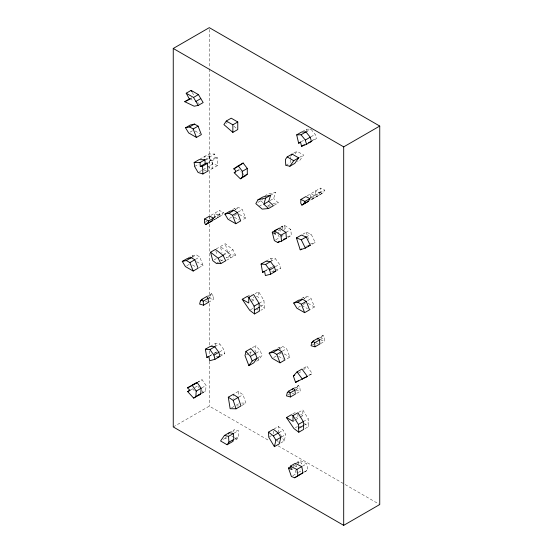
<?xml version="1.0" encoding="UTF-8"?>
<svg xmlns="http://www.w3.org/2000/svg" width="553" height="553" viewBox="0 0 553 553"><rect width="100%" height="100%" fill="white"/><g stroke="black" fill="none" stroke-linecap="round" stroke-linejoin="round"><path stroke-width="0.41" stroke-dasharray="2.77 2.07" d="M209.38 219.078L209.456 217.612M214.26 216.976L214.446 213.299L218.511 215.283L217.149 217.937L215.435 218.974L214.26 216.976L219.175 214.135L219.361 210.465L223.426 212.442L222.064 215.103L213.327 220.191M310.551 197.435L310.738 193.764L314.802 195.748L313.44 198.403L311.726 199.439L310.551 197.435L320.387 191.76L320.567 188.089L324.632 190.066L323.27 192.727L310.316 200.248M202.087 393.245L205.681 390.888L206.048 385.434L202.108 379.766L198.009 381.84M250.537 354.349L249.935 352.807L250.723 349.254M256.633 361.206L258.742 359.989L262.018 355.323L260.228 350.72L255.797 345.708L254.857 349.973L256.647 354.597M280.703 443.015L284.214 440.99L285.77 434.534L283.177 430.186L278.325 426.474L274.115 428.907M211.64 293.678L210.258 295.219L209.442 298.413L213.389 299.505L212.995 295.523L211.64 293.678L206.725 296.512M298.502 385.455L297.12 387.003L296.304 390.19L300.244 391.289L299.857 387.307L298.502 385.455L294.286 387.888M323.083 335.312L321.701 336.853L320.885 340.047L324.832 341.139L324.438 337.157L323.083 335.312L319.572 337.337M270.134 200.518L273.645 198.492L275.567 192.361L267.818 194.117L265.005 195.734M295.24 153.789L297.023 151.239L303.583 155.027L299.698 160.557L297.59 161.773M226.454 436.746L225.486 438.128L227.67 439.393M232.827 431.838L234.285 429.764L238.364 430.656L238.744 436.531L236.954 439.075L232.744 441.508M303.721 369.757L306.887 366.217L312.307 373.607L307.392 376.448M304.475 472.103L307.869 469.96L306.694 463.767L300.155 460.49L296.643 462.515M190.253 98.904L191.656 98.095M190.08 132.132L192.886 130.508M226.018 123.395L227.421 122.579M199.764 159.243L208.896 153.976L214.785 154.045L215.013 157.951L205.882 163.225M204.956 159.72L214.785 154.045M194.601 166.501L198.817 164.068M205.84 160.011L209.352 157.985L208.896 153.976M207.472 163.377L217.301 157.695L217.654 165.458L207.824 171.133M199.522 171.686L201.631 170.469M203.034 169.66L206.546 167.635M217.654 165.458L212.864 163.985L207.949 166.819L212.739 168.299L212.387 160.536L210.099 160.792L209.87 156.886L203.981 156.81L204.437 160.826M302.297 131.621L306.514 129.188L310.876 129.084L315.134 134.379L316.378 138.603L312.162 141.029M237.071 170.746L239.179 169.529M237.002 171.098L239.11 169.882L241.357 172.101M305.961 131.918L310.876 129.084M301.226 141.713L303.562 140.379M310.917 136.812L315.134 134.379M293.512 153.271L297.023 151.239M285.783 165.34L290 162.907M299.367 157.46L303.583 155.027M210.935 215.331L219.361 210.465M204.43 222.652L207.237 221.027M213.589 218.124L223.426 212.442M212.933 220.371L222.064 215.103M232.613 209.628L234.721 208.412L238.778 207.548L242.352 209.608L245.629 218.055L242.117 220.087M235.267 209.573L238.778 207.548M238.136 212.041L242.352 209.608M229.426 218.435L231.534 217.218M234.348 215.601L236.449 214.384M257.926 202.419L262.841 199.578M270.645 195.195L275.567 192.361M258.998 206.373L262.509 204.34M267.804 205.861L269.912 204.645M274.136 205.301L278.346 202.868L273.645 198.492M187.896 258.154L192.112 255.721L196.163 254.857L199.744 256.924L203.02 265.371L198.804 267.804M191.953 257.29L196.163 254.857M195.527 259.35L199.744 256.924M307.226 195.79L320.567 188.089M186.817 265.744L189.631 264.127M216.161 248.974L225.292 243.707L232.944 249.7L235.523 255.113L225.693 260.795M311.291 197.774L324.632 190.066M310.627 200.027L323.27 192.727M214.177 259.813L216.285 258.597M223.308 254.546L227.525 252.113L225.292 243.707M223.115 255.375L232.944 249.7M216.299 263.387L218.4 262.17M220.039 259.627L221.214 260.546L223.322 259.329M235.523 255.113L231.043 254.871L226.129 257.705L230.608 257.954L228.03 252.534M287.809 237.5L291.32 235.474L290.823 229.536L284.29 225.202L279.369 228.036L280.433 231.472L277.627 233.096M280.675 227.338L282.078 226.53L285.348 228.638L283.945 229.447M285.908 232.378L290.823 229.536M275.76 239.781L279.272 237.749L278.505 234.7M280.675 236.94L284.187 234.914M302.761 234.272L306.272 232.239L311.125 234.126L315.182 242.414L310.268 245.249M306.203 236.967L311.125 234.126M266 261.223L270.922 258.389L275.435 258.756L279.5 264.299L280.516 268.481L275.601 271.323M208.156 296.436L210.258 295.219M270.521 261.597L275.435 258.756M208.08 298.364L212.995 295.523M208.474 302.346L213.389 299.505M305.83 246.569L307.233 245.76M265.392 270.673L267.493 269.456M268.198 269.055L271.71 267.023M264.59 271.44L268.101 269.415M269.511 268.606L273.023 266.581M275.283 266.733L279.5 264.299M271.717 271.924L273.818 270.707M247.136 296.463L251.352 294.03M255.057 293.684L258.576 291.652L263.954 300.473L264.382 308.27L260.871 310.295M250.882 301.814L255.099 299.38M259.039 303.314L263.954 300.473M250.391 309.874L253.198 308.256M260.657 306.397L264.168 304.371M210.278 346.385L215.2 343.544L219.714 343.918L223.778 349.455L224.794 353.644L219.88 356.478M214.799 346.752L219.714 343.918M301.447 298.572L303.556 297.355L307.606 296.491L311.187 298.551L314.463 306.998L310.247 309.431M304.095 298.516L307.606 296.491M209.67 355.835L211.771 354.618M213.88 353.402L216.693 351.777M208.875 356.602L212.387 354.577M214.488 353.36L217.301 351.736M307.675 300.583L311.187 298.551M219.562 351.888L223.778 349.455M298.261 307.378L300.369 306.162M303.175 304.537L305.284 303.321M215.995 357.086L217.398 356.27M252.286 347.733L255.797 345.708M197.193 382.6L202.108 379.766M246.424 354.839L248.532 353.623M249.935 352.807L251.345 351.998M190.011 390.321L192.824 388.697M194.684 387.542L197.739 385.856M256.018 353.153L260.228 350.72M201.831 387.867L206.048 385.434M257.802 357.756L262.018 355.323M277.565 348.314L278.968 347.505L283.025 346.634L286.599 348.701L289.876 357.148L286.364 359.174M200.767 393.722L205.681 390.888M279.514 348.666L283.025 346.634M282.389 351.134L286.599 348.701M273.68 357.528L276.486 355.904M279.3 354.286L282.106 352.662M319.599 338.07L321.701 336.853M320.222 339.59L324.438 337.157M312.459 344.913L313.862 344.097M173.255 426.944L209.304 406.13L269.111 440.658M320.616 343.572L324.832 341.139M241.668 405.57L245.885 403.137L243.037 394.669L238.129 391.517L233.214 394.351L233.871 398.457M238.82 397.102L243.037 394.669M231.548 407.879L234.361 406.255M236.47 405.038L238.571 403.821M303.376 368.243L306.887 366.217M298.281 373.178L301.793 371.153M295.012 388.213L297.12 387.003M295.641 389.741L299.857 387.307M287.871 395.056L289.281 394.248M296.733 393.314L300.244 391.289M229.371 432.605L234.285 429.764M234.154 433.089L238.364 430.656M223.377 439.345L227.594 436.911M235.232 438.564L238.744 436.531M292.793 413.927L296.304 411.895M305.118 428.575L308.629 426.543L308.208 418.745L302.823 409.932L297.908 412.766L297.943 418.469L295.758 417.225M293.028 421.303L294.431 420.494M295.129 420.086L299.346 417.653M300.051 417.252L302.857 415.628L302.823 409.932M269.463 436.822L271.571 435.605M278.968 432.619L283.177 430.186M303.286 421.586L308.208 418.745M295.343 427.745L297.452 426.529M281.553 436.967L285.77 434.534M303.5 425.485L308.415 422.644M296.878 463.151L298.281 462.343L301.544 463.912L300.155 460.49M291.714 469.594L293.118 468.778M294.016 465.495L296.629 466.753L298.032 465.944M302.477 466.2L306.694 463.767M292.807 475.67L296.318 473.645L294.977 469.794M298.426 472.428L301.233 470.803L300.694 469.262M304.357 471.986L307.869 469.96M190.356 98.524L191.725 97.84M308.47 375.321L312.307 373.607M272.415 266.622L274.426 265.765M312.106 140.338L316.378 138.603M287.463 236.76L291.32 235.474M310.039 244.136L315.182 242.414M275.228 269.899L280.516 268.481M219.506 355.054L224.794 353.644M215.013 157.951L217.301 157.695M272.809 203.359L278.346 202.868M267.894 206.2L271.848 205.847M241.668 403.047L245.885 403.137M236.746 405.888L238.433 405.923M221.214 260.546L222.707 260.629M205.315 301.468L207.679 302.125M315.97 342.881L318.334 343.537M292.178 393.252L293.754 393.688M203.829 169.909L206.228 170.642M189.672 98.863L193.294 100.598M197.635 102.678L199.08 103.376M256.426 296.111L258.61 297.355L258.576 291.652M251.504 298.945L253.689 300.189L253.668 296.933M300.673 414.384L302.857 415.628M195.002 130.923L199.951 133.778M239.269 214.384L245.629 218.055M234.354 217.225L239.297 220.08M308.104 303.327L314.463 306.998M301.772 305.353L307.427 308.615M196.661 261.7L203.02 265.371M192.451 264.942L195.983 266.981M284.228 353.885L289.876 357.148M278.601 356.319L283.551 359.174M278.083 445.836L379.745 504.536M231.859 436.137L234.043 437.395M234.769 437.817L236.954 439.075M277.164 229.364L280.433 231.472M259.523 304.606L264.382 308.27M256.426 308.816L258.251 310.192M304.378 423.335L308.629 426.543M299.463 426.176L301.281 427.552M231.043 254.871L220.377 246.541L222.002 252.659M260.733 200.794L263.919 203.532M233.94 126.208L236.49 128.427M241.917 172.654L244.163 174.872M198.036 386.512L199.128 387.694M201.852 390.66L203.49 392.436M192.575 388.759L194.214 390.536M303.556 297.355L304.447 298.827M234.721 208.412L235.619 209.884M278.968 347.505L280.316 349.717M192.112 255.721L193.004 257.2M284.214 440.99L278.594 431.547L278.325 426.474M277.136 440.195L278.436 442.379M320.387 191.76L321.556 193.757M209.352 157.985L212.864 163.985M219.175 214.135L220.35 216.133M192.237 92.413L194.096 95.793M295.516 464.008L296.629 466.753M257.843 357.673L258.742 359.989M298.281 462.343L298.82 463.877M293.366 465.177L293.899 466.718M306.272 232.239L308.533 239.38M284.29 225.202L285.348 228.638M215.864 250.91L217.08 255.493M282.078 226.53L282.652 228.811M306.514 129.188L307.102 131.69M270.922 258.389L271.364 260.857M215.2 343.544L215.649 346.012M238.129 391.517L238.924 396.439M290.325 156.623L290.484 159.146M290.539 159.983L290.698 162.506M273.5 431.001L273.68 434.388M209.304 29.371L209.304 68.171M209.304 69.035L209.304 214.737M209.304 215.594L209.304 219.043M209.304 224.221L209.304 297.5M209.304 303.535L209.304 345.777M209.304 350.955L209.304 355.261M209.304 361.296L209.304 406.13M315.652 190.923L315.466 194.601L316.641 196.598L318.355 195.562L319.717 192.907L315.652 190.923"/><path stroke-width="0.83" d="M204.61 218.981L204.43 222.652L205.598 224.649L212.228 220.778L213.589 218.124L209.525 216.14L204.61 218.981L208.675 220.958L213.589 218.124M300.901 199.439L300.721 203.117L301.89 205.115L308.519 201.244L309.88 198.582L305.823 196.605L300.901 199.439L304.966 201.423L309.88 198.582M193.654 398.112L195.845 396.563L196.211 391.109L192.271 385.441L187.495 387.86L190.011 390.321L187.661 391.593L193.654 398.112L199.979 394.462M198.575 395.277L200.767 393.722L201.133 388.275L197.193 382.6L192.409 385.019M245.961 351.383L245.02 355.648L248.905 365.664L253.82 362.823L257.104 358.164L255.313 353.554L250.875 348.542L245.961 351.383L250.398 356.395L252.182 361.005L248.905 365.664M274.385 446.665L275.933 440.209L273.348 435.861L268.495 432.149L273.41 429.308L278.263 433.027L280.848 437.368L279.3 443.831L274.385 446.665L268.765 437.223L268.495 432.149M200.428 300.894L199.612 304.088L203.552 305.187L208.474 302.346L208.08 298.364L206.725 296.512L201.81 299.353L200.428 300.894L201.831 300.085M287.29 392.678L286.468 395.872L290.415 396.964L295.33 394.13L294.936 390.142L293.581 388.296L288.666 391.137L287.29 392.678L288.694 391.863M311.871 342.528L311.056 345.722L314.996 346.814L319.917 343.98L319.523 339.991L318.169 338.146L313.254 340.987L311.871 342.528L313.274 341.719M263.816 204.168L265.73 198.036L270.645 195.195L268.73 201.327L263.816 204.168L268.516 208.543L273.431 205.702L268.73 201.327M205.598 224.649L207.313 223.619L208.675 220.958M301.89 205.115L303.604 204.078L304.966 201.423M270.645 195.195L262.903 196.951L257.981 199.792L255.818 203.635L262.184 209.11L268.516 208.543M226.295 121.024L223.91 124.612L232.854 132.374L237.769 129.54L237.769 121.971L231.216 118.183L226.295 121.024L232.854 124.805L237.769 121.971M287.194 156.921L285.403 159.464L285.783 165.34L289.862 166.232L294.777 163.398L298.668 157.868L292.108 154.08L287.194 156.921L293.747 160.702L298.668 157.868M291.217 155.352L292.108 154.08M289.862 166.232L293.747 160.702M224.456 435.439L220.571 440.969L227.124 444.757L232.039 441.916L233.829 439.372L233.449 433.497L229.371 432.605L224.456 435.439L228.534 436.331L233.449 433.497M228.396 433.987L229.371 432.605M227.124 444.757L228.914 442.213L233.829 439.372M317.249 339.176L318.169 338.146M293.366 376.019L297.058 371.893L301.973 369.058L307.392 376.448L295.572 382.365L293.366 376.019L294.77 375.21M292.205 389.837L293.581 388.296M240.368 178.819L242.373 176.981L247.295 174.147L247.295 168.465L243.147 163.024L238.225 165.859L233.795 168.872L236.373 171.147L234.196 172.723L240.368 178.819L245.29 175.985L247.295 174.147M238.709 166.038L243.147 163.024M288.445 468.018L291.403 476.479L294.638 477.778L302.954 472.794L301.779 466.608L295.24 463.324L290.318 466.165L291.714 469.594L288.445 468.018L291.258 466.393M302.954 472.794L294.638 477.778M298.648 143.22L300.521 142.121L301.558 146.31L306.549 144.278L311.463 141.437L310.219 137.22L305.961 131.918L301.599 132.022L296.685 134.863L298.648 143.22L300.756 142.003M173.255 48.464L209.304 27.65L379.745 126.056L379.745 504.536L343.696 525.35L173.255 426.944L173.255 48.464L343.696 146.87L379.745 126.056M184.757 101.704L189.555 99.312L186.202 93.222L191.117 90.381L198.423 94.604L203.165 102.575L198.244 105.409L194.165 106.211L184.757 101.704L189.672 98.863M186.202 93.222L193.509 97.446L198.423 94.604M195.88 101.427L200.794 98.586M185.538 127.784L190.453 124.95L194.511 124.079L198.085 126.146L201.361 134.593L196.446 137.434L188.67 132.941L185.538 127.784L189.589 126.92L194.511 124.079M189.589 126.92L193.17 128.987L198.085 126.146M205.184 163.633L207.472 163.377L207.824 171.133L202.903 173.974L198.119 172.501L194.601 166.501L194.151 162.492L199.066 159.651L204.956 159.72L205.184 163.633L200.269 166.467L200.034 162.561L204.956 159.72M200.269 166.467L202.557 166.211L207.472 163.377M233.795 168.872L238.011 166.439M234.196 172.723L235.599 171.914M296.685 134.863L301.046 134.759L305.961 131.918M242.373 176.981L242.373 171.306L247.295 168.465M306.549 144.278L305.297 140.054L310.219 137.22M301.558 146.31L304.364 144.686M207.313 223.619L212.228 220.778M224.884 214.087L229.806 211.253L233.857 210.382L237.437 212.449L240.714 220.896L235.799 223.737L228.023 219.251L224.884 214.087L228.942 213.223L233.857 210.382M228.942 213.223L232.516 215.29L237.437 212.449M182.276 261.403L187.191 258.562L191.248 257.691L194.822 259.758L198.105 268.205L193.184 271.046L185.414 266.56L182.276 261.403L186.333 260.532L191.248 257.691M186.333 260.532L189.907 262.599L194.822 259.758M210.541 252.223L215.463 249.382L223.115 255.375L225.693 260.795L220.778 263.629L216.299 263.387L212.774 260.629L210.541 252.223L218.193 258.21L220.778 263.629M303.604 204.078L308.519 201.244M218.193 258.21L223.115 255.375M272.242 232.205L275.518 234.313L274.454 230.877L279.369 228.036L285.908 232.378L286.406 238.308L281.491 241.149L277.634 242.442L274.35 240.59L272.242 232.205L277.164 229.364M274.454 230.877L280.993 235.212L285.908 232.378M277.634 242.442L279.735 241.226M296.436 237.921L301.35 235.08L306.203 236.967L310.268 245.249L305.353 248.09L300.21 249.811L296.436 237.921L301.288 239.802L305.353 248.09M301.288 239.802L306.203 236.967M261.085 264.064L266 261.223L270.521 261.597L274.585 267.134L275.601 271.323L270.68 274.164L265.392 275.574L264.59 271.44L262.578 272.297L261.085 264.064L265.606 264.431L270.521 261.597M203.552 305.187L203.165 301.198L208.08 298.364M300.21 249.811L301.613 249.002M262.578 272.297L264.687 271.081M270.68 274.164L269.67 269.975L274.585 267.134M242.221 299.297L248.774 303.03L248.739 297.334L253.654 294.493L259.039 303.314L259.461 311.111L254.546 313.945L249.686 310.281L242.221 299.297L247.136 296.463L249.32 297.708M254.546 313.945L254.124 306.148L259.039 303.314M254.332 310.046L259.253 307.212M205.363 349.219L210.278 346.385L214.799 346.752L218.864 352.296L219.88 356.478L214.965 359.319L209.67 360.736L208.875 356.602L206.857 357.452L205.363 349.219L209.884 349.593L214.799 346.752M293.719 303.03L298.634 300.196L302.691 299.325L306.265 301.392L309.542 309.839L304.627 312.68L296.857 308.187L293.719 303.03L297.777 302.166L302.691 299.325M206.857 357.452L208.965 356.236M297.777 302.166L301.35 304.233L306.265 301.392M214.965 359.319L213.949 355.137L218.864 352.296M187.495 387.86L195.921 382.994M192.271 385.441L197.193 382.6M187.661 391.593L189.769 390.377M250.398 356.395L255.313 353.554M196.211 391.109L201.133 388.275M252.182 361.005L257.104 358.164M269.138 353.18L274.053 350.346L278.111 349.475L281.684 351.542L284.961 359.989L280.046 362.823L272.27 358.337L269.138 353.18L273.189 352.316L278.111 349.475M195.845 396.563L200.767 393.722M273.189 352.316L276.77 354.376L281.684 351.542M314.996 346.814L314.602 342.832L319.523 339.991M228.292 397.192L233.214 394.351L238.122 397.51L240.97 405.971L236.048 408.812L230.145 408.688L228.292 397.192L233.207 400.351L236.048 408.812M233.207 400.351L238.122 397.51M295.572 382.365L298.385 380.747M290.415 396.964L290.021 392.983L294.936 390.142M286.468 417.577L293.028 421.303L292.986 415.607L297.908 412.766L303.286 421.586L303.715 429.384L298.8 432.225L293.933 428.554L286.468 417.577L291.383 414.736L293.574 415.98M273.348 435.861L278.263 433.027M298.8 432.225L298.371 424.428L303.286 421.586M275.933 440.209L280.848 437.368M298.585 428.326L303.5 425.485M290.318 466.165L296.864 469.442L301.779 466.608M303.556 378.155L307.392 376.448M308.615 142.598L311.463 141.437M283.316 239.345L286.406 238.308M308.062 245.988L310.268 245.249M273.334 271.931L275.601 271.323M217.612 357.086L219.88 356.478M257.981 199.792L265.73 198.036M194.151 162.492L200.034 162.561M301.046 134.759L305.297 140.054M238.225 165.859L242.373 171.306M265.606 264.431L269.67 269.975M313.254 340.987L314.602 342.832M297.058 371.893L302.47 379.282M288.666 391.137L290.021 392.983M201.81 299.353L203.165 301.198M209.884 349.593L213.949 355.137M248.739 297.334L254.124 306.148M292.986 415.607L298.371 424.428M193.509 97.446L198.244 105.409M191.117 90.381L191.863 91.736M301.35 304.233L304.627 312.68M232.516 215.29L235.799 223.737M193.17 128.987L196.446 137.434M276.77 354.376L280.046 362.823M189.907 262.599L193.184 271.046M296.864 469.442L298.039 475.635M280.993 235.212L281.491 241.149M228.534 436.331L228.914 442.213M202.557 166.211L202.903 173.974M343.696 146.87L343.696 525.35M232.854 124.805L232.854 132.374"/></g></svg>
